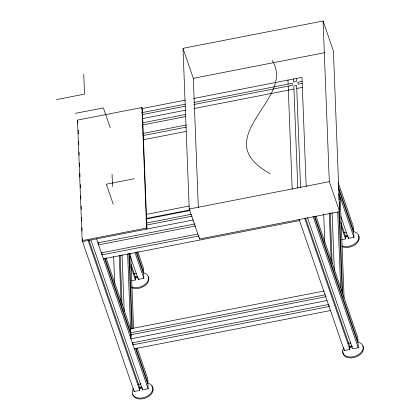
<?xml version="1.0" encoding="UTF-8"?>
<svg xmlns="http://www.w3.org/2000/svg" width="420" height="420" viewBox="0 0 420 420"><rect width="100%" height="100%" fill="white"/><g stroke="black" fill="none" stroke-linecap="round" stroke-linejoin="round"><path stroke-width="0.63" d="M183.005 48.342L323.08 21L333.401 50.983L339.628 211.654L199.553 238.996L189.231 209.013L183.005 48.342L193.326 78.325L198.34 207.648M56.506 99.582L84.525 94.117L83.743 74.03M193.326 78.325L324.408 52.736M75.364 113.353L103.378 107.888L110.261 127.874M88.856 239.978L139.619 387.413L139.739 390.427L134.132 391.519L82.173 240.608L77.501 120.104L141.934 107.525L142.28 108.528L146.947 229.031L146.606 228.029L141.934 107.525M141.43 108.691L185.399 100.112M193.489 98.532L301.964 77.354L306.196 186.512M141.587 112.707L185.288 104.176M193.641 102.548L292.315 83.286L292.394 85.297L193.72 104.554M302.117 81.37L297.917 82.194L297.995 84.2L302.195 83.38M142.306 114.592L185.367 106.186M142.464 118.608L185.519 110.203M193.877 108.57L293.947 89.04M296.751 88.489L302.353 87.397M142.553 122.855L185.614 114.45M142.601 124.982L185.656 116.576M142.784 133.476L186.485 124.95M142.832 135.602L186.527 127.071M143.561 139.724L185.976 131.444M134.353 178.736L106.339 184.207L113.222 204.194M146.197 214.421L189.273 206.01M189.231 209.013L329.306 181.671L323.08 21M146.354 218.437L190.076 209.9M145.64 219.166L190.008 210.509M146.438 223.057L191.447 214.274M146.517 225.067L192.166 216.158M82.173 240.608L146.606 228.029M193.609 219.922L82.514 241.61L82.404 238.739M97.897 242.87L194.985 223.918M195.673 225.918L98.59 244.871L98.495 242.461M101.341 252.866L197.783 234.04M199.117 235.914L102.029 254.867L101.934 252.457M103.404 258.862L299.507 220.584M131.722 280.691L135.455 279.962L135.34 276.953L137.582 276.512M341.833 239.678L345.566 238.948L345.45 235.935L347.692 235.499M130.363 256.499L138.259 279.416L143.861 278.324L143.703 274.307L136.028 252.005M340.904 216.72L348.369 238.403L353.971 237.31L353.813 233.294L338.247 188.071M130.547 328.771L324.077 290.997M325.521 294.761L130.704 332.792L127.638 253.785M326.24 296.646L130.778 334.798L130.935 338.814L327.038 300.536M132.311 342.815L328.414 304.531M134.374 348.81L330.482 310.527M139.619 387.413L141.86 386.978M299.024 219.177L344.243 350.506L349.85 349.414L349.729 346.4L351.971 345.959M90.92 239.967L142.537 389.881L148.139 388.784L147.987 384.767L135.403 348.222M314.37 216.762L358.097 343.754L358.255 347.77L352.648 348.863L307.43 217.539M270.218 173.722C259.649 167.722 248.126 159.453 246.456 146.449C245.847 136.091 250.903 126.641 256.111 118.057C266.017 101.267 284.996 80.766 272.192 60.517M338.226 182.663L353.582 227.267L353.74 231.284L338.378 186.679M353.971 237.31L338.825 193.326L339.082 199.857M329.306 181.671L339.628 211.654M340.756 222.311L345.45 235.935M341.303 226.559L345.566 238.948M316.055 216.31L357.861 337.727L358.019 341.744L314.717 215.996M313.031 216.442L358.255 347.77M305.576 218.169L349.729 346.4M304.626 218.085L349.85 349.414M137.713 251.554L143.472 268.28L143.624 272.296L136.799 252.478M135.114 252.924L143.861 278.324M130.862 263.944L135.34 276.953M130.762 266.338L135.455 279.962M77.501 120.104L77.92 123.07M106.16 257.948L130.904 329.805M137.088 347.77L147.751 378.745L147.908 382.762L136.174 348.689M105.037 258.248L131.528 335.186M104.47 258.394L131.35 336.452M96.521 238.875L148.139 388.784M88.116 240.513L139.739 390.427M348.322 237.2L348.369 238.403M340.205 197.332L344.096 297.754M339.161 201.81L339.486 210.289M339.538 211.591L342.72 293.753M338.924 211.549L342.032 291.758M344.18 348.784L344.243 350.506M337.727 212.116L340.657 287.758M332.099 212.557L334.346 270.596M330.204 212.846L332.173 263.708M329.322 213.759L331.139 260.71M329.054 305.324L329.102 306.532L132.998 344.81L132.904 342.4M323.694 214.2L324.781 242.24M296.363 78.451L296.478 81.459L293.675 82.01L293.559 78.997M300.589 187.609L296.63 85.481L293.832 86.027L297.791 188.155M287.957 80.089L288.11 84.105M288.188 86.116L292.189 189.247M199.505 237.694L199.553 238.996M138.212 278.213L138.259 279.416M142.49 388.673L142.537 389.881M130.678 253.344L133.581 328.335M129.449 253.26L132.384 328.902M128.84 253.218L131.77 328.86M134.09 390.374L134.132 391.519M122.036 254.877L124.236 311.608M120.141 255.161L122.089 305.371M119.233 255.423L121.028 301.723M112.051 174.069L112.539 186.601M113.631 256.52L114.671 283.253M78.199 130.273L78.335 133.754M78.629 141.409L78.761 144.679M79.044 152.014L79.17 155.274M79.469 163.018L79.601 166.357M79.873 173.497L80.005 176.794M80.304 184.616L80.435 187.903M80.734 195.704L80.861 198.965M81.139 206.136L81.27 209.517M81.569 217.219L81.695 220.479M81.974 227.656L82.11 231.131M141.02 383.723A2.845 1.937 -19 0 1 138.002 384.085M147.347 383.024A10.621 7.229 -19 0 1 151.631 392.338A10.621 7.229 -19 0 1 137.686 397.877A10.621 7.229 -19 0 1 133.403 388.558M151.762 386.059A10.621 7.229 -19 0 1 146.123 397.824A10.621 7.229 -19 0 1 132.594 394.086M142.097 387.697A2.877 1.958 -19 0 1 139.298 387.933A2.845 1.937 -19 0 0 142.086 387.671M350.873 342.904A2.845 1.937 -19 0 1 348.138 342.93M357.525 341.927A10.621 7.229 -19 0 1 362.077 351.131A10.621 7.229 -19 0 1 348.217 356.848A10.621 7.229 -19 0 1 343.665 347.639M362.901 346.091A10.621 7.229 -19 0 1 354.564 357.42A10.621 7.229 -19 0 1 342.888 351.55M352.196 346.747A2.877 1.958 -19 0 1 349.435 346.773A2.845 1.937 -19 0 0 352.186 346.721M136.238 273.562A2.845 1.937 -19 0 1 133.723 273.683M148.271 276.728A10.621 7.229 -19 0 1 144.244 286.125A10.621 7.229 -19 0 1 131.581 287.632M135.02 277.51A2.877 1.958 -19 0 0 138.07 277.137A2.845 1.937 -19 0 1 135.035 277.499M143.11 272.606A10.621 7.229 -19 0 1 146.911 282.529A10.621 7.229 -19 0 1 131.985 287.038M346.594 232.502A2.845 1.937 -19 0 1 343.859 232.528M352.947 231.446A10.621 7.229 -19 0 1 357.341 241.374A10.621 7.229 -19 0 1 342.095 245.884M358.286 235.127A10.621 7.229 -19 0 1 355.215 244.64A10.621 7.229 -19 0 1 342.405 246.782M347.918 236.323A2.877 1.958 -19 0 1 345.151 236.35M347.907 236.318A2.845 1.937 -19 0 1 345.172 236.345"/></g></svg>
